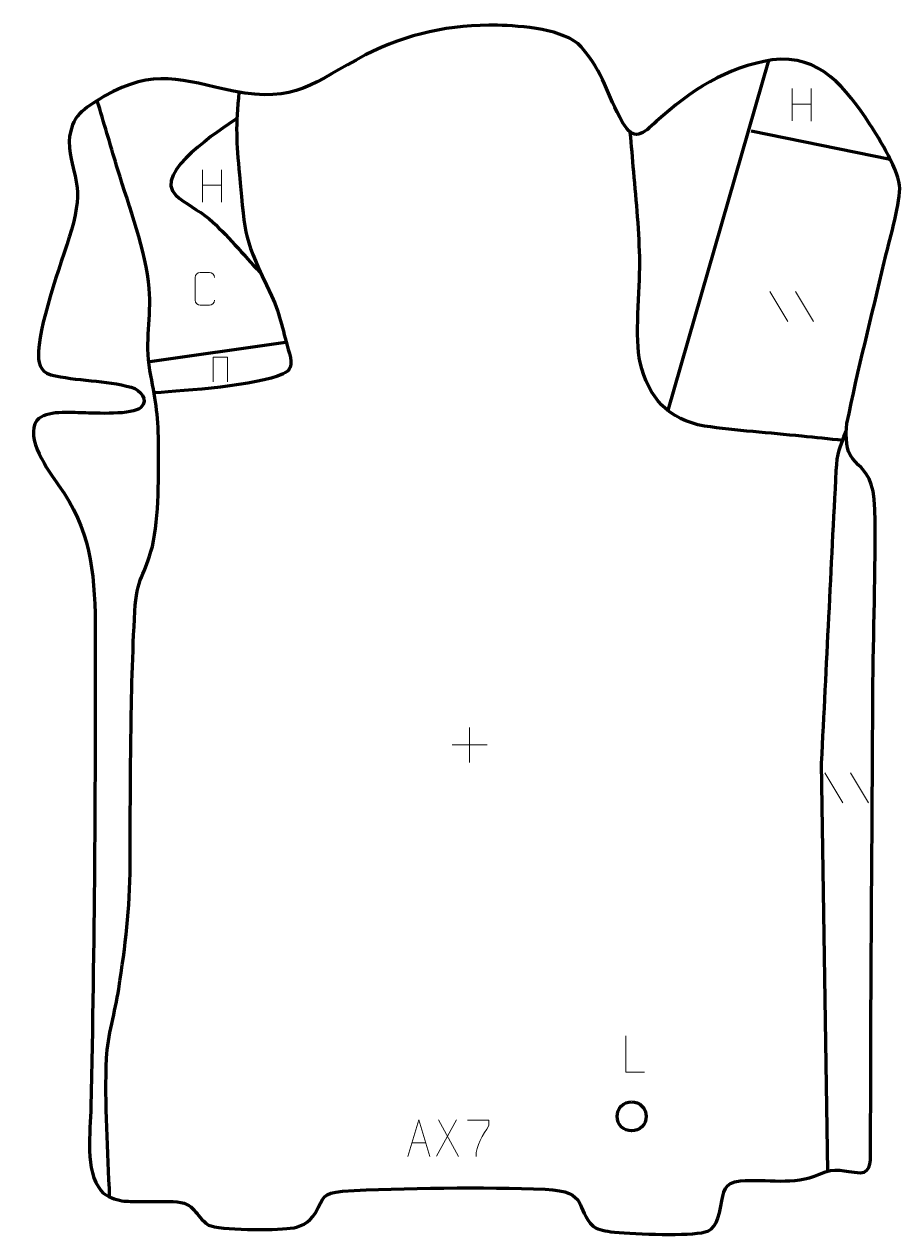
# Model space of a CAD drawing. Header units: millimetres. Extents: x -321 to 280, y -406 to 426.
import ezdxf

# ---------------------------------------------------------------- set-up
doc = ezdxf.new("R2010")
doc.units = ezdxf.units.MM
doc.header["$MEASUREMENT"] = 0
doc.layers.add('layer 2', color=7, linetype='Continuous')
doc.layers.add('layer 3', color=7, linetype='Continuous')

msp = doc.modelspace()

# ---------------------------------------------------------------- linework, layer by layer
at = {"layer": 'layer 2', "color": 142, "lineweight": 200}
msp.add_ellipse((96.0177, -323.8243), major_axis=(0, 10), ratio=1, dxfattribs=at)
at = {"layer": 'layer 2', "color": 142, "lineweight": 158}
for points in [[(120.8236, 159.702), (120.8236, 159.702), (190.0862, 400.634), (190.0862, 400.634)], [(178.0383, 352.4317), (178.0383, 352.4317), (273.4698, 332.8584), (273.4698, 332.8584)], [(-236.1668, 193.7613), (-236.1668, 193.7613), (-141.5118, 207.4596), (-141.5118, 207.4596)]]:
    msp.add_open_spline(points, degree=3, dxfattribs=at)
for points, knots in [([(-173.4063, 378.8707), (-175.8016, 355.928), (-175.3187, 344.8634), (-172.972, 322.0653), (-172.972, 322.0653), (-168.9268, 277.5694), (-170.4281, 280.176), (-151.1394, 239.1819), (-151.1394, 239.1819), (-144.5337, 225.1428), (-143.19, 214.1924), (-138.7717, 199.6897), (-138.7717, 199.6897), (-136.4773, 191.256), (-138.1214, 187.7825), (-143.1116, 185.5354), (-143.1116, 185.5354), (-161.2933, 177.3475), (-210.1028, 174.1319), (-231.1255, 172.6033)], [0, 0, 0, 0, 0.16666667, 0.16666667, 0.16666667, 0.16666667, 0.33333333, 0.33333333, 0.33333333, 0.33333333, 0.5, 0.5, 0.5, 0.5, 0.66666667, 0.66666667, 0.66666667, 0.66666667, 1, 1, 1, 1]), ([(-262.122, -379.1592), (-263.1665, -347.8503), (-265.7094, -314.9856), (-264.2471, -283.7956), (-264.2471, -283.7956), (-263.5472, -268.8692), (-258.1861, -251.7128), (-255.8644, -236.3389), (-255.8644, -236.3389), (-251.2855, -206.0169), (-248.1274, -182.1568), (-248.044, -151.2411), (-248.044, -151.2411), (-247.8788, -93.7558), (-247.9331, -34.5376), (-244.8703, 22.7972), (-244.8703, 22.7972), (-243.6567, 45.5149), (-237.9113, 47.6559), (-232.8239, 67.1042), (-232.8239, 67.1042), (-227.9688, 87.3777), (-228.6138, 117.3455), (-228.5926, 138.6852), (-228.5926, 138.6852), (-228.6527, 158.2042), (-231.0889, 169.1641), (-234.4495, 187.9366), (-234.4495, 187.9366), (-238.0746, 208.1872), (-233.3427, 224.3322), (-234.9407, 244.1011), (-234.9407, 244.1011), (-237.2848, 269.9522), (-248.7296, 300.4915), (-256.4875, 325.5669), (-256.4875, 325.5669), (-256.4875, 325.5669), (-257.3742, 328.4498), (-257.3742, 328.4498), (-257.3742, 328.4498), (-261.784, 343.3317), (-266.1937, 358.2136), (-270.6035, 373.0955)], [0, 0, 0, 0, 0.08333333, 0.08333333, 0.08333333, 0.08333333, 0.16666667, 0.16666667, 0.16666667, 0.16666667, 0.25, 0.25, 0.25, 0.25, 0.33333333, 0.33333333, 0.33333333, 0.33333333, 0.41666667, 0.41666667, 0.41666667, 0.41666667, 0.5, 0.5, 0.5, 0.5, 0.58333333, 0.58333333, 0.58333333, 0.58333333, 0.66666667, 0.66666667, 0.66666667, 0.66666667, 0.75, 0.75, 0.75, 0.75, 0.83333333, 0.83333333, 0.83333333, 0.83333333, 1, 1, 1, 1]), ([(-175.1824, 360.6716), (-185.5088, 353.3863), (-232.9823, 323.537), (-216.7282, 308.1778), (-216.7282, 308.1778), (-210.9064, 302.6765), (-200.9115, 297.9753), (-193.8238, 291.877), (-193.8238, 291.877), (-181.7852, 281.519), (-170.3386, 267.1093), (-159.094, 255.481)], [0, 0, 0, 0, 0.25, 0.25, 0.25, 0.25, 0.5, 0.5, 0.5, 0.5, 1, 1, 1, 1]), ([(240.9364, 139.9283), (231.5533, 140.9011), (222.1702, 141.8739), (212.7871, 142.8467), (212.7871, 142.8467), (190.7834, 145.0956), (167.9142, 146.64), (146.1012, 149.759), (146.1012, 149.759), (121.0533, 154.4042), (107.7368, 168.9386), (101.8651, 193.441), (101.8651, 193.441), (98.0003, 209.5686), (101.8218, 243.4158), (101.6169, 262.1002), (101.6169, 262.1002), (101.3889, 282.8915), (99.2966, 303.6199), (97.4767, 324.3166), (97.4767, 324.3166), (96.6949, 333.359), (95.9135, 342.4015), (95.132, 351.444)], [0, 0, 0, 0, 0.14285714, 0.14285714, 0.14285714, 0.14285714, 0.28571429, 0.28571429, 0.28571429, 0.28571429, 0.42857143, 0.42857143, 0.42857143, 0.42857143, 0.57142857, 0.57142857, 0.57142857, 0.57142857, 0.71428571, 0.71428571, 0.71428571, 0.71428571, 1, 1, 1, 1]), ([(230.6245, -361.3848), (230.6245, -361.3848), (226.387, -81.4622), (226.387, -81.4622), (226.387, -81.4622), (229.7829, -14.5915), (232.9338, 52.3629), (236.461, 119.2139), (236.461, 119.2139), (237.1088, 131.4907), (238.6818, 135.1475), (243.3206, 146.3174)], [0, 0, 0, 0, 0.25, 0.25, 0.25, 0.25, 0.5, 0.5, 0.5, 0.5, 1, 1, 1, 1])]:
    msp.add_open_spline(points, degree=3, knots=knots, dxfattribs=at)
at = {"layer": 'layer 2', "color": 250, "lineweight": 9}
for points in [[(206.2072, 381.4029), (206.2072, 381.4029), (206.2072, 359.2102), (206.2072, 359.2102)], [(219.3229, 381.4029), (219.3229, 381.4029), (219.3229, 359.0526), (219.3229, 359.0526)], [(206.2247, 370.7605), (206.2247, 370.7605), (219.3229, 370.7605), (219.3229, 370.7605)], [(-198.4292, 325.6644), (-198.4292, 325.6644), (-198.4292, 303.4717), (-198.4292, 303.4717)], [(-185.3135, 325.6644), (-185.3135, 325.6644), (-185.3135, 303.3141), (-185.3135, 303.3141)], [(-198.4117, 315.022), (-198.4117, 315.022), (-185.3135, 315.022), (-185.3135, 315.022)], [(190.8021, 242.1693), (190.8021, 242.1693), (203.1664, 221.625), (203.1664, 221.625)], [(208.532, 242.1693), (208.532, 242.1693), (220.8963, 221.625), (220.8963, 221.625)], [(-15.124, -57.0059), (-15.124, -57.0059), (-15.124, -80.9838), (-15.124, -80.9838)], [(-27.1129, -68.9949), (-27.1129, -68.9949), (-3.135, -68.9949), (-3.135, -68.9949)], [(228.4866, -88.0818), (228.4866, -88.0818), (240.8509, -108.6261), (240.8509, -108.6261)], [(246.2165, -88.0818), (246.2165, -88.0818), (258.5808, -108.6261), (258.5808, -108.6261)], [(-24.1488, -326.3022), (-24.1488, -326.3022), (-37.8894, -351.198), (-37.8894, -351.198)], [(-36.4348, -326.3022), (-36.4348, -326.3022), (-22.6942, -351.2557), (-22.6942, -351.2557)], [(-54.7366, -341.9991), (-54.7366, -341.9991), (-45.2409, -341.9991), (-45.2409, -341.9991)]]:
    msp.add_open_spline(points, degree=3, dxfattribs=at)
for points, knots in [([(-190.1614, 236.177), (-190.2866, 234.096), (-191.7888, 232.7708), (-193.7125, 232.7611), (-193.7125, 232.7611), (-195.8011, 232.7614), (-197.8897, 232.7614), (-199.978, 232.7611), (-199.978, 232.7611), (-201.7022, 232.6667), (-203.4686, 234.3546), (-203.4586, 236.1614), (-203.4586, 236.1614), (-203.4582, 241.3296), (-203.4582, 246.4973), (-203.4586, 251.6647), (-203.4586, 251.6647), (-203.4548, 253.5798), (-201.8903, 255.1197), (-199.9624, 255.1076), (-199.9624, 255.1076), (-197.8794, 255.1076), (-195.7959, 255.1076), (-193.7125, 255.1076), (-193.7125, 255.1076), (-191.969, 255.1394), (-190.1853, 253.8035), (-190.1614, 251.6201)], [0, 0, 0, 0, 0.125, 0.125, 0.125, 0.125, 0.25, 0.25, 0.25, 0.25, 0.375, 0.375, 0.375, 0.375, 0.5, 0.5, 0.5, 0.5, 0.625, 0.625, 0.625, 0.625, 0.75, 0.75, 0.75, 0.75, 1, 1, 1, 1]), ([(-191.1986, 180.077), (-191.1986, 180.077), (-191.1986, 197.0174), (-191.1986, 197.0174), (-191.1986, 197.0174), (-191.1986, 197.0174), (-181.2556, 197.0174), (-181.2556, 197.0174), (-181.2556, 197.0174), (-181.2556, 197.0174), (-181.2556, 180.077), (-181.2556, 180.077)], [0, 0, 0, 0, 0.25, 0.25, 0.25, 0.25, 0.5, 0.5, 0.5, 0.5, 1, 1, 1, 1]), ([(104.9397, -293.4774), (104.9397, -293.4774), (91.9906, -293.4774), (91.9906, -293.4774), (91.9906, -293.4774), (91.9906, -293.4774), (91.9906, -268.5238), (91.9906, -268.5238)], [0, 0, 0, 0, 0.33333333, 0.33333333, 0.33333333, 0.33333333, 1, 1, 1, 1]), ([(-57.4592, -351.2485), (-57.4592, -351.2485), (-50.0882, -326.295), (-50.0882, -326.295), (-50.0882, -326.295), (-50.0882, -326.295), (-42.5183, -351.2485), (-42.5183, -351.2485)], [0, 0, 0, 0, 0.33333333, 0.33333333, 0.33333333, 0.33333333, 1, 1, 1, 1]), ([(-16.6584, -326.4439), (-16.6584, -326.4439), (-1.8423, -326.4439), (-1.8423, -326.4439), (-1.8423, -326.4439), (-1.8426, -327.6935), (-1.8426, -328.9431), (-1.8423, -330.1929), (-1.8423, -330.1929), (-5.8367, -336.19), (-10.7519, -344.0236), (-10.7519, -351.4024)], [0, 0, 0, 0, 0.25, 0.25, 0.25, 0.25, 0.5, 0.5, 0.5, 0.5, 1, 1, 1, 1])]:
    msp.add_open_spline(points, degree=3, knots=knots, dxfattribs=at)
at = {"layer": 'layer 3', "color": 242, "lineweight": 158}
msp.add_open_spline([(-286.9765, 289.1497), (-279.9475, 319.1584), (-288.4454, 319.4528), (-289.9532, 345.3109), (-289.9532, 345.3109), (-288.4361, 363.3496), (-280.2692, 366.8869), (-265.9254, 376.048), (-265.9254, 376.048), (-231.7336, 395.5131), (-212.4348, 387.2188), (-177.101, 379.5569), (-177.101, 379.5569), (-134.6268, 371.1632), (-122.236, 385.5117), (-86.6723, 404.3971), (-86.6723, 404.3971), (-57.5946, 418.9929), (-28.5135, 425.5031), (4.0538, 424.8159), (4.0538, 424.8159), (20.1035, 424.3332), (50.1428, 422.2603), (61.4794, 410.0143), (61.4794, 410.0143), (77.1049, 391.8759), (78.9427, 377.4515), (89.8242, 358.1749), (89.8242, 358.1749), (97.5594, 344.472), (103.6507, 349.9573), (113.1828, 358.9861), (113.1828, 358.9861), (136.4125, 379.9491), (160.9551, 396.0451), (192.4668, 401.0343), (192.4668, 401.0343), (225.575, 405.1225), (242.992, 381.6053), (259.5631, 356.7915), (259.5631, 356.7915), (265.9339, 347.2517), (280.0117, 324.0208), (279.9877, 312.8946), (279.9877, 312.8946), (279.6751, 299.9061), (272.6066, 276.067), (269.3835, 262.2712), (269.3835, 262.2712), (260.7471, 225.4886), (251.3475, 188.5635), (243.73, 151.5808), (243.73, 151.5808), (239.7625, 114.5578), (262.0229, 132.8068), (262.9506, 92.5153), (262.9506, 92.5153), (263.6729, 50.5014), (261.7769, 7.8559), (261.563, -34.3125), (261.563, -34.3125), (261.0281, -138.1788), (260.0127, -242.0795), (260.0223, -345.9437), (260.0223, -345.9437), (259.957, -352.0889), (260.9838, -362.4712), (252.845, -362.4574), (252.845, -362.4574), (241.0009, -362.1139), (236.6611, -357.9165), (224.9273, -363.5485), (224.9273, -363.5485), (206.8613, -371.2876), (189.1501, -366.6763), (170.4734, -367.9485), (170.4734, -367.9485), (159.1895, -369.235), (159.1324, -375.2768), (157.3021, -385.4179), (157.3021, -385.4179), (154.743, -398.6543), (151.4257, -402.5862), (143.8687, -403.7085), (143.8687, -403.7085), (130.1971, -405.7389), (94.3078, -404.6549), (81.752, -402.9322), (81.752, -402.9322), (76.2015, -402.1706), (71.733, -401.0799), (69.7237, -399.2363), (69.7237, -399.2363), (56.8231, -387.3996), (67.5743, -375.2311), (36.7319, -373.8555), (36.7319, -373.8555), (-5.1508, -372.1541), (-60.6239, -372.8923), (-102.3586, -375.0866), (-102.3586, -375.0866), (-116.1925, -376.6109), (-115.0757, -379.2457), (-120.8738, -389.8939), (-120.8738, -389.8939), (-125.2794, -397.2233), (-131.2919, -399.7459), (-138.1622, -400.5998), (-138.1622, -400.5998), (-149.5936, -402.0208), (-186.5375, -402.0321), (-194.2348, -398.3928), (-194.2348, -398.3928), (-204.6775, -391.6863), (-202.0117, -383.0794), (-218.5754, -382.2466), (-218.5754, -382.2466), (-224.9906, -381.9241), (-234.5858, -382.3738), (-242.9788, -382.1708), (-242.9788, -382.1708), (-247.6066, -382.0589), (-251.1349, -382.3804), (-255.3039, -381.4059), (-255.3039, -381.4059), (-260.3168, -380.2341), (-264.9374, -378.4291), (-267.8793, -374.9454), (-267.8793, -374.9454), (-279.453, -361.2401), (-275.3034, -334.3859), (-274.9222, -317.0996), (-274.9222, -317.0996), (-272.6393, -206.5269), (-271.8154, -96.0011), (-272.0234, 14.5933), (-272.0234, 14.5933), (-272.5706, 50.7722), (-275.3959, 79.0829), (-297.1889, 109.3514), (-297.1889, 109.3514), (-303.9851, 118.7908), (-320.7318, 141.9302), (-312.0285, 153.6695), (-312.0285, 153.6695), (-305.6196, 160.8138), (-289.1508, 158.9839), (-280.1361, 158.8138), (-280.1361, 158.8138), (-272.1084, 158.6623), (-246.1676, 157.2415), (-240.6945, 162.5021), (-240.6945, 162.5021), (-235.1183, 167.8619), (-240.9076, 174.4737), (-247.2588, 176.4103), (-247.2588, 176.4103), (-264.6429, 181.3905), (-285.2066, 180.6388), (-302.446, 184.9923), (-302.446, 184.9923), (-310.4656, 187.5574), (-311.2613, 193.3848), (-310.8946, 201.1496), (-310.8946, 201.1496), (-309.8192, 223.9218), (-293.7362, 265.3695), (-286.9765, 289.1497)], degree=3, knots=[0, 0, 0, 0, 0.02325581, 0.02325581, 0.02325581, 0.02325581, 0.04651163, 0.04651163, 0.04651163, 0.04651163, 0.06976744, 0.06976744, 0.06976744, 0.06976744, 0.09302326, 0.09302326, 0.09302326, 0.09302326, 0.11627907, 0.11627907, 0.11627907, 0.11627907, 0.13953488, 0.13953488, 0.13953488, 0.13953488, 0.1627907, 0.1627907, 0.1627907, 0.1627907, 0.18604651, 0.18604651, 0.18604651, 0.18604651, 0.20930233, 0.20930233, 0.20930233, 0.20930233, 0.23255814, 0.23255814, 0.23255814, 0.23255814, 0.25581395, 0.25581395, 0.25581395, 0.25581395, 0.27906977, 0.27906977, 0.27906977, 0.27906977, 0.30232558, 0.30232558, 0.30232558, 0.30232558, 0.3255814, 0.3255814, 0.3255814, 0.3255814, 0.34883721, 0.34883721, 0.34883721, 0.34883721, 0.37209302, 0.37209302, 0.37209302, 0.37209302, 0.39534884, 0.39534884, 0.39534884, 0.39534884, 0.41860465, 0.41860465, 0.41860465, 0.41860465, 0.44186047, 0.44186047, 0.44186047, 0.44186047, 0.46511628, 0.46511628, 0.46511628, 0.46511628, 0.48837209, 0.48837209, 0.48837209, 0.48837209, 0.51162791, 0.51162791, 0.51162791, 0.51162791, 0.53488372, 0.53488372, 0.53488372, 0.53488372, 0.55813953, 0.55813953, 0.55813953, 0.55813953, 0.58139535, 0.58139535, 0.58139535, 0.58139535, 0.60465116, 0.60465116, 0.60465116, 0.60465116, 0.62790698, 0.62790698, 0.62790698, 0.62790698, 0.65116279, 0.65116279, 0.65116279, 0.65116279, 0.6744186, 0.6744186, 0.6744186, 0.6744186, 0.69767442, 0.69767442, 0.69767442, 0.69767442, 0.72093023, 0.72093023, 0.72093023, 0.72093023, 0.74418605, 0.74418605, 0.74418605, 0.74418605, 0.76744186, 0.76744186, 0.76744186, 0.76744186, 0.79069767, 0.79069767, 0.79069767, 0.79069767, 0.81395349, 0.81395349, 0.81395349, 0.81395349, 0.8372093, 0.8372093, 0.8372093, 0.8372093, 0.86046512, 0.86046512, 0.86046512, 0.86046512, 0.88372093, 0.88372093, 0.88372093, 0.88372093, 0.90697674, 0.90697674, 0.90697674, 0.90697674, 0.93023256, 0.93023256, 0.93023256, 0.93023256, 0.95348837, 0.95348837, 0.95348837, 0.95348837, 1, 1, 1, 1], dxfattribs=at)

doc.saveas('drawing.dxf')
